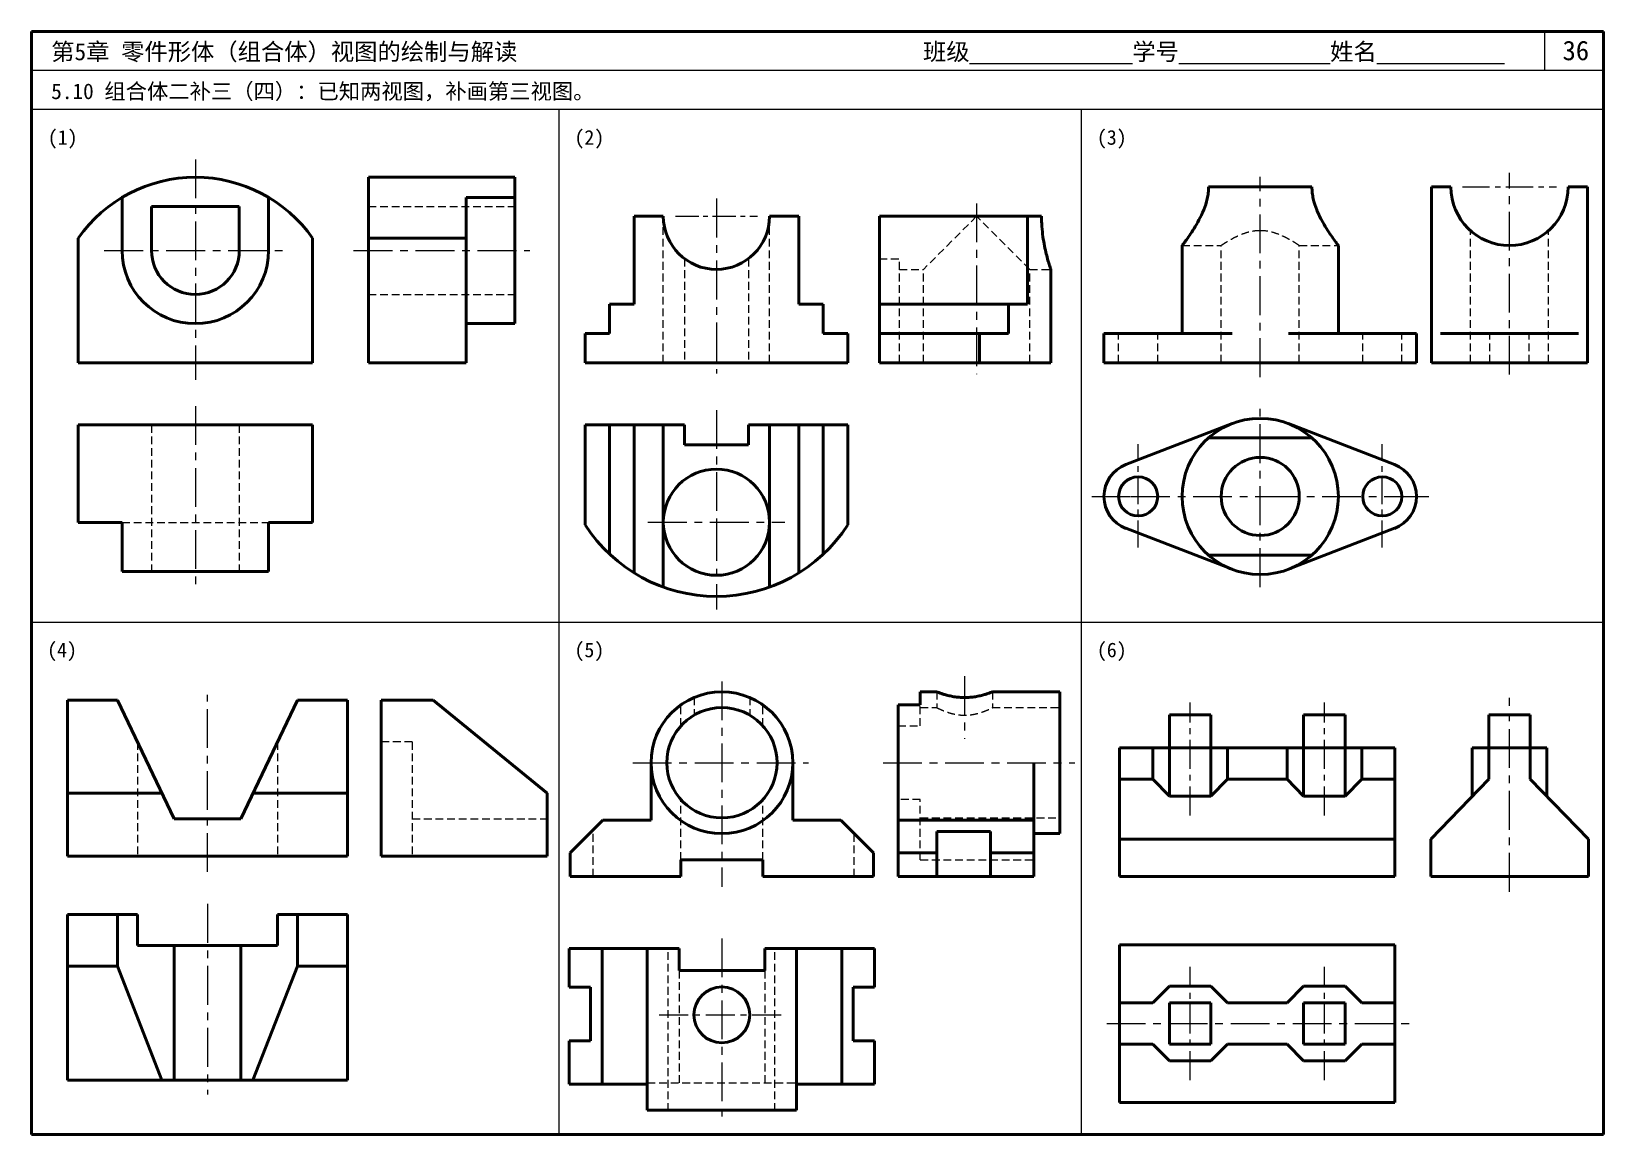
# Model space of a CAD drawing. Header units: millimetres. Extents: x 0 to 322, y 0 to 226.
import ezdxf

# ---------------------------------------------------------------- set-up
doc = ezdxf.new("R2010")
doc.units = ezdxf.units.MM
doc.header["$LTSCALE"] = 0.25
doc.linetypes.add('CENTER', pattern=[50.8, 31.75, -6.35, 6.35, -6.35])
doc.linetypes.add('HIDDEN', pattern=[9.525, 6.35, -3.175])
for name, color, linetype in [('点画线层', 7, 'CENTER'), ('答案', 1, 'Continuous'), ('虚线层', 7, 'HIDDEN')]:
    doc.layers.add(name, color=color, linetype=linetype)
doc.layers.add('粗实线层', color=7, linetype='Continuous', lineweight=50)
doc.styles.add('宋体', font='SimSun.ttf', dxfattribs={"height": 3.5})

msp = doc.modelspace()

# ---------------------------------------------------------------- linework, layer by layer
at = {"lineweight": 50}
for p, q in [((322, 226), (0, 226)), ((0, 226), (0, 0)), ((322, 0), (322, 226)), ((0, 0), (322, 0))]:
    msp.add_line(p, q, dxfattribs=at)
for p, q in [((310, 218), (310, 226)), ((322, 218), (0, 218)), ((322, 210), (0, 210)), ((108, 210), (108, 0)), ((215, 210), (215, 0)), ((0, 105), (322, 105))]:
    msp.add_line(p, q)
at = {"layer": '点画线层'}
for p, q in [((33.58, 199.76), (33.58, 154.64)), ((302.74, 155.71), (302.74, 197.04)), ((140.3, 191.74), (140.3, 155.92)), ((14.92, 181.13), (52.74, 181.13)), ((33.58, 149.25), (33.58, 112.22)), ((140.3, 148.41), (140.3, 125.46)), ((251.68, 112.18), (251.68, 149.28)), ((217.18, 130.73), (225.26, 130.73)), ((225.26, 130.73), (251.68, 130.73)), ((251.68, 130.73), (278.84, 130.73)), ((278.84, 130.73), (286.18, 130.73)), ((126.27, 125.46), (154.32, 125.46)), ((140.3, 125.46), (140.3, 107.57)), ((141.42, 92.82), (141.42, 50.77)), ((36.05, 53.81), (36.05, 90.07)), ((302.75, 49.75), (302.75, 89.46)), ((123.15, 76.18), (159.15, 76.18)), ((141.42, 40.18), (141.42, 2.86)), ((220.24, 22.74), (282.3, 22.74))]:
    msp.add_line(p, q, dxfattribs=at)
at = {"layer": '点画线层', "ltscale": 0.7}
for p, q in [((293.11, 194.13), (312.38, 194.13)), ((226.68, 120.25), (226.68, 141.42)), ((276.68, 120.25), (276.68, 141.42))]:
    msp.add_line(p, q, dxfattribs=at)
at = {"layer": '点画线层', "ltscale": 0.6}
msp.add_line((131.9, 188.13), (148.69, 188.13), dxfattribs=at)
at = {"layer": '点画线层', "ltscale": 0.75}
for p, q in [((237.32, 11.15), (237.32, 34.33)), ((264.82, 11.15), (264.82, 34.33)), ((128.58, 24.52), (154.25, 24.52))]:
    msp.add_line(p, q, dxfattribs=at)
at = {"layer": '答案', "lineweight": 50}
for p, q in [((69.02, 196.13), (69.02, 183.63)), ((69.02, 196.13), (99.02, 196.13)), ((99.02, 191.99), (99.02, 196.13)), ((262.27, 194.13), (241.1, 194.13)), ((89.02, 183.63), (89.02, 191.99)), ((89.02, 191.99), (99.02, 191.99)), ((99.02, 181.13), (99.02, 191.99)), ((173.67, 170.13), (173.67, 188.13)), ((173.67, 188.13), (203.98, 188.13)), ((206.89, 188.13), (203.98, 188.13)), ((203.98, 188.13), (203.98, 170.13)), ((69.02, 183.63), (69.02, 158.13)), ((69.02, 183.63), (89.02, 183.63)), ((89.02, 158.13), (89.02, 183.63)), ((99.02, 166.13), (99.02, 181.13)), ((235.68, 164.13), (235.68, 182.13)), ((267.68, 164.13), (267.68, 182.13)), ((208.79, 158.13), (208.79, 177.25)), ((173.67, 164.13), (173.67, 170.13)), ((173.67, 170.13), (200.14, 170.13)), ((200.14, 170.13), (200.14, 164.13)), ((203.98, 170.13), (200.14, 170.13)), ((89.02, 166.13), (99.02, 166.13)), ((173.67, 158.13), (173.67, 164.13)), ((194.15, 164.13), (173.67, 164.13)), ((194.15, 158.13), (194.15, 164.13)), ((200.14, 164.13), (194.15, 164.13)), ((245.92, 164.13), (219.68, 164.13)), ((219.68, 158.13), (219.68, 164.13)), ((283.68, 164.13), (257.44, 164.13)), ((283.68, 158.13), (283.68, 164.13)), ((69.02, 158.13), (89.02, 158.13)), ((194.15, 158.13), (173.67, 158.13)), ((208.79, 158.13), (194.15, 158.13)), ((283.68, 158.13), (219.68, 158.13)), ((182.06, 90.7), (182.06, 88.04)), ((182.06, 90.7), (185.41, 90.7)), ((196.85, 90.7), (210.64, 90.7)), ((210.64, 61.66), (210.64, 90.7)), ((177.53, 88.04), (177.53, 76.18)), ((182.06, 88.04), (177.53, 88.04)), ((233.07, 79.21), (233.07, 86.01)), ((241.57, 86.01), (233.07, 86.01)), ((241.57, 79.21), (241.57, 86.01)), ((260.57, 79.21), (260.57, 86.01)), ((269.07, 86.01), (260.57, 86.01)), ((269.07, 79.21), (269.07, 86.01)), ((222.87, 72.84), (222.87, 79.21)), ((229.67, 79.21), (222.87, 79.21)), ((229.67, 72.84), (229.67, 79.21)), ((233.07, 79.21), (229.67, 79.21)), ((233.07, 69.32), (233.07, 79.21)), ((241.57, 79.21), (233.07, 79.21)), ((241.57, 69.32), (241.57, 79.21)), ((244.97, 79.21), (241.57, 79.21)), ((244.97, 72.84), (244.97, 79.21)), ((257.17, 79.21), (244.97, 79.21)), ((257.17, 72.84), (257.17, 79.21)), ((260.57, 79.21), (257.17, 79.21)), ((260.57, 69.32), (260.57, 79.21)), ((269.07, 79.21), (260.57, 79.21)), ((269.07, 69.32), (269.07, 79.21)), ((272.47, 79.21), (269.07, 79.21)), ((272.47, 72.84), (272.47, 79.21)), ((279.27, 79.21), (272.47, 79.21)), ((279.27, 72.84), (279.27, 79.21)), ((177.53, 76.18), (177.53, 64.43)), ((205.31, 64.43), (205.31, 76.18)), ((222.87, 72.84), (222.87, 60.51)), ((229.67, 72.84), (222.87, 72.84)), ((233.07, 69.32), (229.67, 72.84)), ((244.97, 72.84), (241.57, 69.32)), ((257.17, 72.84), (244.97, 72.84)), ((260.57, 69.32), (257.17, 72.84)), ((272.47, 72.84), (269.07, 69.32)), ((279.27, 72.84), (272.47, 72.84)), ((279.27, 72.84), (279.27, 60.51)), ((241.57, 69.32), (233.07, 69.32)), ((269.07, 69.32), (260.57, 69.32)), ((177.53, 64.43), (205.31, 64.43)), ((177.53, 64.43), (177.53, 57.72)), ((205.31, 57.72), (205.31, 64.43)), ((185.46, 57.72), (185.46, 62.09)), ((185.46, 62.09), (196.46, 62.09)), ((196.46, 62.09), (196.46, 57.72)), ((205.31, 61.66), (210.64, 61.66)), ((222.87, 60.51), (222.87, 52.86)), ((279.27, 60.51), (222.87, 60.51)), ((279.27, 60.51), (279.27, 52.86)), ((177.53, 57.72), (185.46, 57.72)), ((177.53, 57.72), (177.53, 52.86)), ((185.46, 52.86), (185.46, 57.72)), ((196.46, 57.72), (205.31, 57.72)), ((196.46, 57.72), (196.46, 52.86)), ((205.31, 52.86), (205.31, 57.72)), ((177.53, 52.86), (185.46, 52.86)), ((196.46, 52.86), (185.46, 52.86)), ((196.46, 52.86), (205.31, 52.86)), ((279.27, 52.86), (222.87, 52.86)), ((7.38, 45.11), (7.38, 11.13)), ((17.62, 45.11), (7.38, 45.11)), ((17.62, 34.49), (17.62, 45.11)), ((17.62, 45.11), (21.72, 45.11)), ((21.72, 38.74), (21.72, 45.11)), ((50.38, 45.11), (54.48, 45.11)), ((50.38, 45.11), (50.38, 38.74)), ((54.48, 45.11), (54.48, 34.49)), ((64.71, 45.11), (54.48, 45.11)), ((64.71, 11.13), (64.71, 45.11)), ((50.38, 38.74), (21.72, 38.74)), ((29.22, 38.74), (29.22, 11.13)), ((42.87, 38.74), (42.87, 11.13)), ((17.62, 34.49), (7.38, 34.49)), ((26.74, 11.13), (17.62, 34.49)), ((54.48, 34.49), (45.36, 11.13)), ((64.71, 34.49), (54.48, 34.49)), ((64.71, 11.13), (7.38, 11.13))]:
    msp.add_line(p, q, dxfattribs=at)
at = {"layer": '答案', "linetype": 'CENTER'}
for p, q in [((251.68, 155.19), (251.68, 196.23)), ((193.59, 190.76), (193.59, 155.8)), ((65.99, 181.13), (102.06, 181.13)), ((191.13, 93.92), (191.13, 81.06)), ((174.44, 76.18), (213.72, 76.18)), ((36.05, 47.24), (36.05, 8.19))]:
    msp.add_line(p, q, dxfattribs=at)
at = {"layer": '答案', "linetype": 'HIDDEN'}
for p, q in [((69.02, 190.13), (99.02, 190.13)), ((193.59, 188.13), (182.71, 177.25)), ((204.47, 177.25), (193.59, 188.13)), ((235.68, 182.13), (243.68, 182.13)), ((243.68, 158.13), (243.68, 182.13)), ((259.68, 158.13), (259.68, 182.13)), ((259.68, 182.13), (267.68, 182.13)), ((173.67, 179.44), (177.77, 179.44)), ((177.77, 158.13), (177.77, 179.44)), ((177.77, 177.25), (182.71, 177.25)), ((182.71, 158.13), (182.71, 177.25)), ((204.47, 158.13), (204.47, 177.25)), ((204.47, 177.25), (208.79, 177.25)), ((69.02, 172.13), (99.02, 172.13)), ((222.68, 158.13), (222.68, 164.13)), ((230.68, 158.13), (230.68, 164.13)), ((272.68, 158.13), (272.68, 164.13)), ((280.68, 158.13), (280.68, 164.13)), ((185.41, 90.7), (185.41, 87.47)), ((196.85, 90.7), (196.85, 87.47)), ((182.06, 83.74), (182.06, 88.04)), ((182.06, 87.47), (185.41, 87.47)), ((196.85, 87.47), (210.64, 87.47)), ((177.53, 83.74), (182.06, 83.74)), ((182.06, 68.62), (177.53, 68.62)), ((182.06, 56.26), (182.06, 68.62)), ((182.06, 64.89), (210.64, 64.89)), ((182.06, 56.26), (205.31, 56.26))]:
    msp.add_line(p, q, dxfattribs=at)
at = {"layer": '答案', "linetype": 'CENTER', "ltscale": 0.75}
for p, q in [((237.32, 65.37), (237.32, 88.55)), ((264.82, 65.37), (264.82, 88.55))]:
    msp.add_line(p, q, dxfattribs=at)
at = {"layer": '答案', "lineweight": 50}
for points, knots in [([(241.1, 194.13), (241.1, 193.72), (241.08, 193.32), (240.99, 192.52), (240.92, 192.12), (240.66, 190.94), (240.4, 190.17), (239.81, 188.72), (239.48, 188.02), (238.79, 186.75), (238.44, 186.16), (237.8, 185.13), (237.48, 184.65), (236.88, 183.78), (236.61, 183.39), (236.16, 182.77), (235.98, 182.53), (235.74, 182.21), (235.68, 182.13), (235.68, 182.13)], [-38.271025, -38.271025, -38.271025, -38.271025, -37.062344, -37.062344, -35.853663, -35.853663, -33.436302, -33.436302, -31.018941, -31.018941, -28.60158, -28.60158, -26.235063, -26.235063, -23.868546, -23.868546, -21.502029, -21.502029, -19.135512, -19.135512, -19.135512, -19.135512]), ([(267.68, 182.13), (267.68, 182.13), (267.62, 182.21), (267.38, 182.53), (267.21, 182.77), (266.75, 183.39), (266.48, 183.78), (265.89, 184.65), (265.57, 185.13), (264.92, 186.16), (264.57, 186.75), (263.89, 188.02), (263.55, 188.72), (262.96, 190.17), (262.71, 190.94), (262.45, 192.12), (262.38, 192.52), (262.29, 193.32), (262.27, 193.72), (262.27, 194.13)], [19.135512, 19.135512, 19.135512, 19.135512, 21.502029, 21.502029, 23.868546, 23.868546, 26.235063, 26.235063, 28.60158, 28.60158, 31.018941, 31.018941, 33.436302, 33.436302, 35.853663, 35.853663, 37.062344, 37.062344, 38.271025, 38.271025, 38.271025, 38.271025]), ([(208.79, 177.25), (208.79, 177.25), (208.77, 177.31), (208.68, 177.59), (208.61, 177.8), (208.43, 178.36), (208.32, 178.71), (208.09, 179.5), (207.97, 179.95), (207.73, 180.91), (207.61, 181.46), (207.38, 182.64), (207.27, 183.28), (207.08, 184.62), (207.01, 185.32), (206.91, 186.73), (206.89, 187.44), (206.89, 188.13)], [16.53698, 16.53698, 16.53698, 16.53698, 18.603581, 18.603581, 20.670182, 20.670182, 22.736783, 22.736783, 24.803384, 24.803384, 26.871028, 26.871028, 28.938671, 28.938671, 31.006315, 31.006315, 33.073959, 33.073959, 33.073959, 33.073959]), ([(196.85, 90.7), (196.85, 90.7), (196.81, 90.69), (196.67, 90.63), (196.56, 90.59), (196.26, 90.48), (196.08, 90.42), (195.66, 90.28), (195.43, 90.2), (194.92, 90.06), (194.64, 89.98), (194.02, 89.84), (193.68, 89.77), (192.98, 89.65), (192.61, 89.61), (191.87, 89.55), (191.5, 89.53), (190.77, 89.53), (190.39, 89.55), (189.65, 89.61), (189.28, 89.65), (188.58, 89.77), (188.25, 89.84), (187.62, 89.98), (187.34, 90.06), (186.84, 90.2), (186.6, 90.28), (186.18, 90.42), (186, 90.48), (185.71, 90.59), (185.6, 90.63), (185.45, 90.69), (185.41, 90.7), (185.41, 90.7)], [8.719282, 8.719282, 8.719282, 8.719282, 9.808677, 9.808677, 10.898073, 10.898073, 11.987468, 11.987468, 13.076863, 13.076863, 14.167288, 14.167288, 15.257714, 15.257714, 16.348139, 16.348139, 17.438564, 17.438564, 18.52899, 18.52899, 19.619415, 19.619415, 20.70984, 20.70984, 21.800266, 21.800266, 22.889661, 22.889661, 23.979056, 23.979056, 25.068451, 25.068451, 26.157847, 26.157847, 26.157847, 26.157847])]:
    msp.add_open_spline(points, degree=3, knots=knots, dxfattribs=at)
at = {"layer": '答案', "linetype": 'HIDDEN'}
for points, knots in [([(251.68, 185.18), (251.16, 185.18), (250.62, 185.14), (249.57, 184.95), (249.06, 184.82), (248.09, 184.5), (247.62, 184.31), (246.77, 183.93), (246.37, 183.73), (245.68, 183.36), (245.36, 183.17), (244.77, 182.83), (244.52, 182.67), (244.1, 182.41), (243.95, 182.3), (243.73, 182.16), (243.68, 182.13), (243.68, 182.13)], [0, 0, 0, 0, 1.578109, 1.578109, 3.156219, 3.156219, 4.734328, 4.734328, 6.312438, 6.312438, 7.873186, 7.873186, 9.433934, 9.433934, 10.994682, 10.994682, 12.55543, 12.55543, 12.55543, 12.55543]), ([(259.68, 182.13), (259.68, 182.13), (259.63, 182.16), (259.42, 182.3), (259.26, 182.41), (258.85, 182.67), (258.59, 182.83), (258.01, 183.17), (257.68, 183.36), (256.99, 183.73), (256.6, 183.93), (255.74, 184.31), (255.28, 184.5), (254.3, 184.82), (253.79, 184.95), (252.74, 185.14), (252.21, 185.18), (251.68, 185.18)], [37.666289, 37.666289, 37.666289, 37.666289, 39.227037, 39.227037, 40.787785, 40.787785, 42.348533, 42.348533, 43.909281, 43.909281, 45.487391, 45.487391, 47.0655, 47.0655, 48.643609, 48.643609, 50.221719, 50.221719, 50.221719, 50.221719]), ([(185.41, 87.47), (185.41, 87.47), (185.45, 87.46), (185.6, 87.38), (185.71, 87.33), (186, 87.19), (186.19, 87.1), (186.6, 86.92), (186.84, 86.82), (187.34, 86.63), (187.62, 86.53), (188.24, 86.33), (188.57, 86.24), (189.28, 86.09), (189.64, 86.02), (190.39, 85.94), (190.76, 85.92), (191.5, 85.92), (191.88, 85.94), (192.62, 86.02), (192.99, 86.09), (193.69, 86.24), (194.02, 86.33), (194.64, 86.53), (194.92, 86.63), (195.43, 86.82), (195.66, 86.92), (196.08, 87.1), (196.26, 87.19), (196.55, 87.33), (196.67, 87.38), (196.81, 87.46), (196.85, 87.47), (196.85, 87.47)], [8.797365, 8.797365, 8.797365, 8.797365, 9.895445, 9.895445, 10.993524, 10.993524, 12.091604, 12.091604, 13.189684, 13.189684, 14.290945, 14.290945, 15.392207, 15.392207, 16.493469, 16.493469, 17.59473, 17.59473, 18.695992, 18.695992, 19.797254, 19.797254, 20.898516, 20.898516, 21.999777, 21.999777, 23.097857, 23.097857, 24.195937, 24.195937, 25.294016, 25.294016, 26.392096, 26.392096, 26.392096, 26.392096])]:
    msp.add_open_spline(points, degree=3, knots=knots, dxfattribs=at)
at = {"layer": '粗实线层'}
for p, q in [((286.74, 194.13), (290.74, 194.13)), ((286.74, 158.13), (286.74, 194.13)), ((314.74, 194.13), (318.74, 194.13)), ((318.74, 158.13), (318.74, 194.13)), ((18.58, 181.13), (18.58, 191.99)), ((24.58, 181.13), (24.58, 190.13)), ((24.58, 190.13), (42.58, 190.13)), ((42.58, 181.13), (42.58, 190.13)), ((48.58, 181.13), (48.58, 191.99)), ((129.42, 188.13), (123.42, 188.13)), ((123.42, 170.13), (123.42, 188.13)), ((151.18, 188.13), (157.18, 188.13)), ((157.18, 170.13), (157.18, 188.13)), ((9.58, 183.63), (9.58, 158.13)), ((57.58, 183.63), (57.58, 158.13)), ((123.42, 170.13), (118.42, 170.13)), ((118.42, 164.13), (118.42, 170.13)), ((157.18, 170.13), (162.18, 170.13)), ((162.18, 164.13), (162.18, 170.13)), ((113.42, 158.13), (113.42, 164.13)), ((118.42, 164.13), (113.42, 164.13)), ((162.18, 164.13), (167.18, 164.13)), ((167.18, 158.13), (167.18, 164.13)), ((288.61, 164.13), (316.87, 164.13)), ((9.58, 158.13), (57.58, 158.13)), ((123.66, 158.13), (113.42, 158.13)), ((156.94, 158.13), (123.66, 158.13)), ((167.18, 158.13), (156.94, 158.13)), ((286.74, 158.13), (318.74, 158.13)), ((9.58, 145.38), (57.58, 145.38)), ((9.58, 145.38), (9.58, 125.38)), ((57.58, 145.38), (57.58, 125.38)), ((113.42, 124.9), (113.42, 145.38)), ((113.42, 145.38), (133.74, 145.38)), ((118.42, 118.91), (118.42, 145.38)), ((123.42, 115.07), (123.42, 145.38)), ((129.42, 128.74), (129.42, 145.38)), ((133.74, 145.38), (133.74, 141.28)), ((146.85, 145.38), (167.18, 145.38)), ((146.85, 145.38), (146.85, 141.28)), ((151.18, 145.38), (151.18, 128.74)), ((157.18, 145.38), (157.18, 115.07)), ((162.18, 145.38), (162.18, 118.91)), ((167.18, 145.38), (167.18, 124.9)), ((245.92, 145.66), (224.16, 137.26)), ((257.44, 145.66), (279.2, 137.26)), ((262.27, 142.73), (241.1, 142.73)), ((133.74, 141.28), (146.85, 141.28)), ((129.42, 112.16), (129.42, 128.74)), ((151.18, 128.74), (151.18, 112.16)), ((9.58, 125.38), (18.58, 125.38)), ((18.58, 115.38), (18.58, 125.38)), ((48.58, 125.38), (57.58, 125.38)), ((48.58, 115.38), (48.58, 125.38)), ((245.92, 115.8), (224.16, 124.2)), ((257.44, 115.8), (279.2, 124.2)), ((262.27, 118.73), (241.1, 118.73)), ((18.58, 115.38), (48.58, 115.38)), ((7.38, 89.03), (17.62, 89.03)), ((7.38, 57.03), (7.38, 89.03)), ((17.62, 89.03), (29.22, 64.7)), ((42.87, 64.7), (54.48, 89.03)), ((54.48, 89.03), (64.71, 89.03)), ((64.71, 89.03), (64.71, 57.03)), ((71.64, 89.03), (82.26, 89.03)), ((71.64, 57.03), (71.64, 89.03)), ((105.62, 69.92), (82.26, 89.03)), ((298.5, 79.21), (298.5, 86.01)), ((307, 86.01), (298.5, 86.01)), ((307, 79.21), (307, 86.01)), ((295.1, 79.21), (298.5, 79.21)), ((295.1, 79.21), (295.1, 69.32)), ((298.5, 79.21), (307, 79.21)), ((298.5, 72.84), (298.5, 79.21)), ((307, 79.21), (307, 72.84)), ((310.4, 79.21), (307, 79.21)), ((310.4, 79.21), (310.4, 69.32)), ((126.9, 76.18), (126.9, 64.43)), ((155.95, 76.18), (155.95, 64.43)), ((286.6, 60.51), (298.5, 72.84)), ((307, 72.84), (318.9, 60.51)), ((26.74, 69.92), (7.38, 69.92)), ((64.71, 69.92), (45.36, 69.92)), ((105.62, 57.03), (105.62, 69.92)), ((29.22, 64.7), (42.87, 64.7)), ((117.06, 64.43), (110.36, 57.72)), ((117.06, 64.43), (126.9, 64.43)), ((165.79, 64.43), (155.95, 64.43)), ((165.79, 64.43), (172.49, 57.72)), ((286.6, 52.86), (286.6, 60.51)), ((318.9, 60.51), (318.9, 52.86)), ((64.71, 57.03), (7.38, 57.03)), ((71.64, 57.03), (105.62, 57.03)), ((110.36, 57.72), (110.36, 52.86)), ((133.04, 56.26), (141.42, 56.26)), ((133.04, 56.26), (133.04, 52.86)), ((149.81, 56.26), (141.42, 56.26)), ((149.81, 56.26), (149.81, 52.86)), ((172.49, 57.72), (172.49, 52.86)), ((110.36, 52.86), (133.04, 52.86)), ((172.49, 52.86), (149.81, 52.86)), ((318.9, 52.86), (286.6, 52.86)), ((222.87, 38.89), (222.87, 26.99)), ((279.27, 38.89), (222.87, 38.89)), ((279.27, 26.99), (279.27, 38.89)), ((110.16, 38.12), (132.67, 38.12)), ((110.16, 38.12), (110.16, 30.18)), ((116.88, 38.05), (116.88, 10.34)), ((126.11, 38.05), (126.11, 5.01)), ((132.67, 33.59), (132.67, 38.12)), ((172.69, 38.12), (150.18, 38.12)), ((150.18, 33.59), (150.18, 38.12)), ((156.73, 38.05), (156.73, 5.01)), ((165.97, 38.05), (165.97, 10.34)), ((172.69, 38.12), (172.69, 30.18)), ((132.67, 33.59), (141.42, 33.59)), ((150.18, 33.59), (141.42, 33.59)), ((110.16, 30.18), (114.52, 30.18)), ((114.52, 30.18), (114.52, 19.19)), ((172.69, 30.18), (168.33, 30.18)), ((168.33, 30.18), (168.33, 19.19)), ((233.07, 30.39), (229.67, 26.99)), ((241.57, 30.39), (233.07, 30.39)), ((244.97, 26.99), (241.57, 30.39)), ((260.57, 30.39), (257.17, 26.99)), ((269.07, 30.39), (260.57, 30.39)), ((272.47, 26.99), (269.07, 30.39)), ((222.87, 26.99), (222.87, 18.49)), ((229.67, 26.99), (222.87, 26.99)), ((233.07, 26.99), (241.57, 26.99)), ((233.07, 18.49), (233.07, 26.99)), ((241.57, 26.99), (241.57, 18.49)), ((257.17, 26.99), (244.97, 26.99)), ((260.57, 26.99), (269.07, 26.99)), ((260.57, 18.49), (260.57, 26.99)), ((269.07, 26.99), (269.07, 18.49)), ((279.27, 26.99), (272.47, 26.99)), ((279.27, 18.49), (279.27, 26.99)), ((110.16, 19.19), (110.16, 10.34)), ((110.16, 19.19), (114.52, 19.19)), ((172.69, 19.19), (168.33, 19.19)), ((172.69, 19.19), (172.69, 10.34)), ((222.87, 18.49), (222.87, 6.59)), ((229.67, 18.49), (222.87, 18.49)), ((233.07, 15.09), (229.67, 18.49)), ((241.57, 18.49), (233.07, 18.49)), ((244.97, 18.49), (241.57, 15.09)), ((257.17, 18.49), (244.97, 18.49)), ((260.57, 15.09), (257.17, 18.49)), ((269.07, 18.49), (260.57, 18.49)), ((272.47, 18.49), (269.07, 15.09)), ((279.27, 18.49), (272.47, 18.49)), ((279.27, 6.59), (279.27, 18.49)), ((241.57, 15.09), (233.07, 15.09)), ((269.07, 15.09), (260.57, 15.09)), ((126.11, 10.34), (110.16, 10.34)), ((156.73, 10.34), (172.69, 10.34)), ((279.27, 6.59), (222.87, 6.59)), ((141.42, 5.01), (126.11, 5.01)), ((141.42, 5.01), (156.73, 5.01))]:
    msp.add_line(p, q, dxfattribs=at)
for centre, radius in [((251.68, 130.73), 16), ((251.68, 130.73), 8), ((226.68, 130.73), 4), ((276.68, 130.73), 4), ((141.42, 76.18), 14.52), ((141.42, 76.18), 11.29), ((141.42, 24.52), 5.72)]:
    msp.add_circle(centre, radius, dxfattribs=at)
for centre, radius, start, end in [((33.58, 166.84), 29.29, 34.976, 145.024), ((302.74, 194.13), 12, 180, 0), ((140.3, 188.13), 10.88, 180, 0), ((33.58, 181.13), 15, 180, 0), ((33.58, 181.13), 9, 180, 0), ((140.3, 125.46), 10.88, 0, 180), ((226.68, 130.73), 7, 111.1002, 248.8998), ((276.68, 130.73), 7, 291.1002, 68.8998), ((140.3, 142.26), 32, 212.8599, 327.1401), ((140.3, 125.46), 10.88, 180, 0)]:
    msp.add_arc(centre, radius, start, end, dxfattribs=at)
at = {"layer": '虚线层'}
for p, q in [((129.42, 158.13), (129.42, 188.13)), ((151.18, 158.13), (151.18, 188.13)), ((294.74, 158.13), (294.74, 185.18)), ((310.74, 158.13), (310.74, 185.18)), ((133.74, 179.44), (133.74, 158.13)), ((146.85, 179.44), (146.85, 158.13)), ((298.74, 158.13), (298.74, 164.13)), ((306.74, 158.13), (306.74, 164.13)), ((24.58, 145.38), (24.58, 115.38)), ((42.58, 145.38), (42.58, 115.38)), ((18.58, 125.38), (48.58, 125.38)), ((133.04, 83.74), (133.04, 88.04)), ((135.71, 89.53), (135.71, 85.92)), ((147.14, 89.53), (147.14, 85.92)), ((149.81, 83.74), (149.81, 88.04)), ((21.72, 80.44), (21.72, 57.03)), ((50.38, 80.44), (50.38, 57.03)), ((78.01, 80.44), (71.64, 80.44)), ((78.01, 80.44), (78.01, 57.03)), ((133.04, 56.26), (133.04, 68.62)), ((149.81, 56.26), (149.81, 68.62)), ((78.01, 64.7), (105.62, 64.7)), ((115.05, 52.86), (115.05, 62.41)), ((168.51, 52.86), (168.51, 61.6)), ((130.41, 4.84), (130.41, 38.12)), ((152.28, 4.84), (152.28, 38.12)), ((132.67, 33.59), (132.67, 10.51)), ((150.18, 33.59), (150.18, 10.51)), ((156.33, 10.51), (126.36, 10.51))]:
    msp.add_line(p, q, dxfattribs=at)

# ---------------------------------------------------------------- texts
at = {"style": '宋体'}
for s, height, p in [('第5章 零件形体（组合体）视图的绘制与解读', 3.5, (4.05, 220.1)), ('班级%%U              %%U学号%%U             %%U姓名%%U           ', 3.5, (182.61, 220.1)), ('36', 4, (313.6, 220.1)), ('5.10 组合体二补三（四）：已知两视图，补画第三视图。', 3.2, (4.05, 212.14)), ('(1)', 3, (3.33, 202.79)), ('(2)', 3, (111.21, 202.79)), ('(3)', 3, (218.21, 202.79)), ('(4)', 3, (3.21, 97.79)), ('(5)', 3, (111.21, 97.79)), ('(6)', 3, (218.21, 97.79))]:
    msp.add_text(s, height=height, dxfattribs=at).set_placement(p)

doc.saveas('drawing.dxf')
